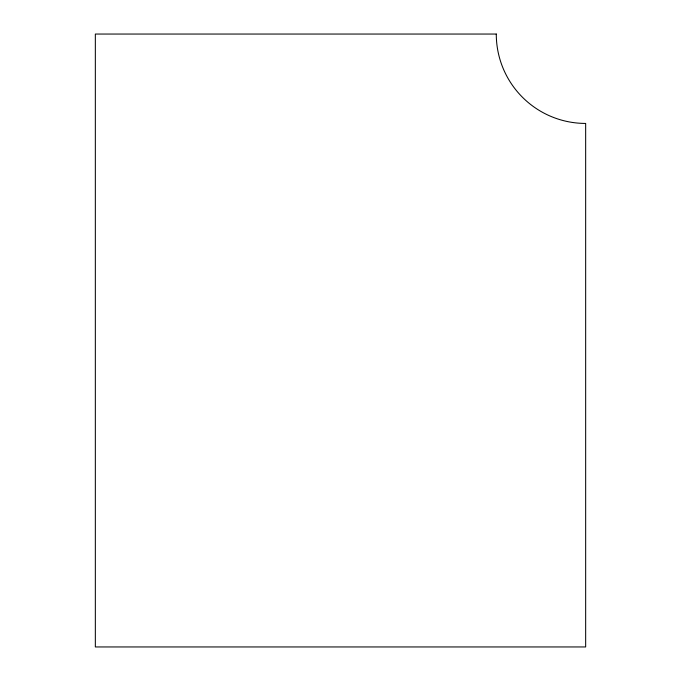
<?xml version="1.0" encoding="UTF-8"?>
<svg xmlns="http://www.w3.org/2000/svg" width="681" height="681" viewBox="0 0 681 681"><rect width="100%" height="100%" fill="white"/><g stroke="black" fill="none" stroke-linecap="round" stroke-linejoin="round"><path stroke-width="1.02" d="M496.279 34.05L95.34 34.05L95.34 646.95L585.66 646.95L585.66 123.431A89.381 89.381 0 0 1 496.279 34.05"/></g></svg>
